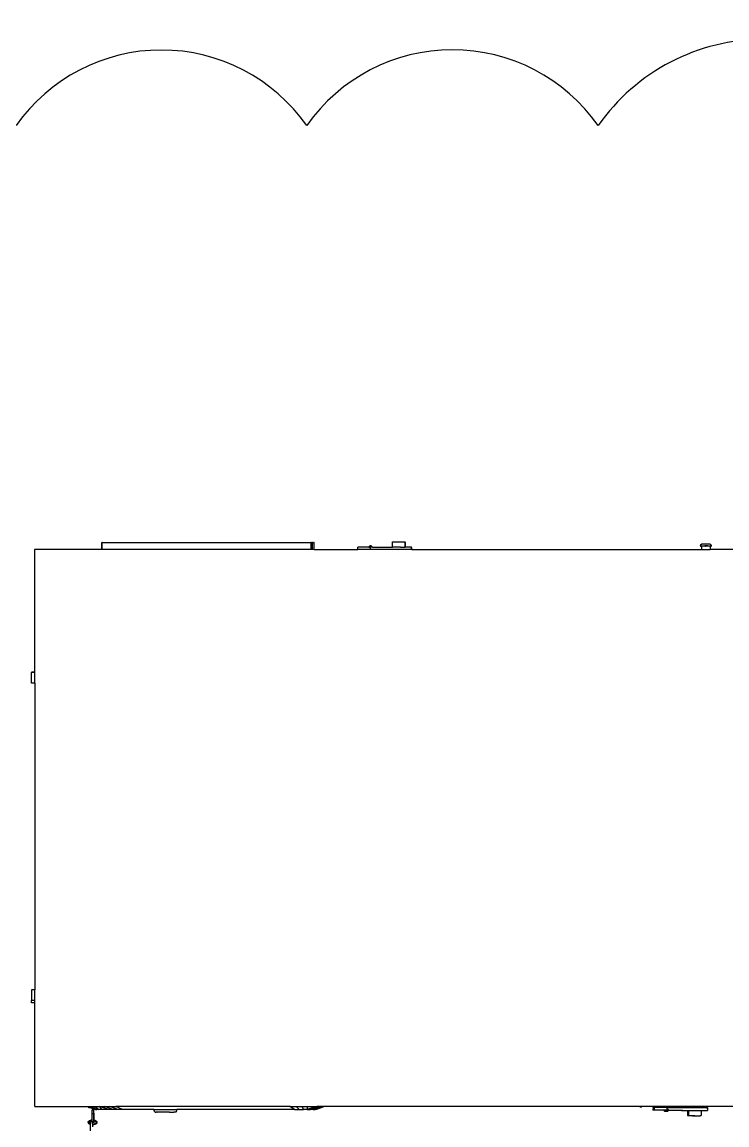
# Model space of a CAD drawing. Header units: inches. Extents: x 0.9 to 36.3, y 0.7 to 23.3.
# Drawn here: x 30.245 to 30.707, y 8.489 to 9.212 of the extents above; entities that cross this region are included whole.
import ezdxf

# ---------------------------------------------------------------- set-up
doc = ezdxf.new("R2010")
doc.units = ezdxf.units.IN
doc.layers.add('Clouds', color=250, linetype='Continuous')
doc.layers.add('Edges', color=7, linetype='Continuous')
doc.layers.add('DG set', color=18, linetype='Continuous', lineweight=15)

# ---------------------------------------------------------------- blocks, each defined once
blk = doc.blocks.new('Diesel Generator pl')
at = {"layer": 'Edges'}
for p, q in [((1.8041, 2.016), (1.8032, 2.016)), ((1.8032, 2.016), (1.8041, 2.016)), ((1.8041, 1.6606), (1.8041, 2.016)), ((1.9986, 2.016), (1.8041, 2.016)), ((1.9986, 2.016), (1.9986, 2.0362)), ((1.9995, 2.0362), (1.9986, 2.0362)), ((1.9995, 2.016), (1.9986, 2.016)), ((1.9995, 2.0362), (2.6038, 2.0363)), ((1.9995, 2.016), (1.9995, 2.0362)), ((2.6038, 2.016), (1.9995, 2.016)), ((2.6038, 2.0363), (2.6038, 2.016)), ((2.6048, 2.0363), (2.6038, 2.0363)), ((2.6048, 2.016), (2.6038, 2.016)), ((2.6048, 2.036), (2.6048, 2.0363)), ((2.6048, 2.036), (2.6072, 2.036)), ((2.6048, 2.016), (2.6048, 2.036)), ((2.6072, 2.016), (2.6048, 2.016)), ((2.6072, 2.036), (2.6072, 2.016)), ((2.6081, 2.036), (2.6072, 2.036)), ((2.6081, 2.016), (2.6072, 2.016)), ((2.6081, 2.036), (2.6123, 2.036)), ((2.6081, 2.016), (2.6081, 2.036)), ((2.6123, 2.016), (2.6081, 2.016)), ((2.6123, 2.036), (2.6123, 2.016)), ((2.6132, 2.036), (2.6123, 2.036)), ((2.6132, 2.016), (2.6123, 2.016)), ((2.6132, 2.016), (2.6132, 2.036)), ((2.6132, 2.016), (2.7402, 2.016)), ((2.7402, 2.016), (2.7397, 2.0225)), ((2.772, 2.0225), (2.7397, 2.0225)), ((2.7765, 2.016), (2.7402, 2.016)), ((2.7721, 2.0235), (2.772, 2.0225)), ((2.772, 2.0225), (2.7765, 2.0225)), ((2.7726, 2.0244), (2.7721, 2.0235)), ((2.7733, 2.0252), (2.7726, 2.0244)), ((2.7743, 2.0258), (2.7733, 2.0252)), ((2.7754, 2.0262), (2.7743, 2.0258)), ((2.7766, 2.0263), (2.7754, 2.0262)), ((2.7766, 2.0225), (2.7765, 2.0225)), ((2.7765, 2.0186), (2.7765, 2.0225)), ((2.7765, 2.0186), (2.7766, 2.0186)), ((2.7765, 2.0178), (2.7765, 2.0186)), ((2.7765, 2.0178), (2.7766, 2.0178)), ((2.7765, 2.016), (2.7765, 2.0178)), ((2.7766, 2.016), (2.7765, 2.016)), ((2.7767, 2.0263), (2.7766, 2.0263)), ((2.7766, 2.0263), (2.7766, 2.0263)), ((2.7766, 2.0186), (2.7766, 2.0225)), ((2.7812, 2.0225), (2.7766, 2.0225)), ((2.7766, 2.0178), (2.7766, 2.0186)), ((2.7766, 2.016), (2.7766, 2.0178)), ((2.8949, 2.016), (2.7766, 2.016)), ((2.7777, 2.0262), (2.7767, 2.0263)), ((2.7779, 2.0262), (2.7777, 2.0262)), ((2.7789, 2.0258), (2.7779, 2.0262)), ((2.7798, 2.0252), (2.7789, 2.0258)), ((2.779, 2.0258), (2.7789, 2.0258)), ((2.7799, 2.0252), (2.779, 2.0258)), ((2.7805, 2.0244), (2.7798, 2.0252)), ((2.7807, 2.0244), (2.7799, 2.0252)), ((2.781, 2.0235), (2.7805, 2.0244)), ((2.7807, 2.0244), (2.7806, 2.0244)), ((2.7807, 2.0243), (2.7807, 2.0244)), ((2.7808, 2.0242), (2.7807, 2.0243)), ((2.7811, 2.0235), (2.7807, 2.0243)), ((2.7816, 2.0234), (2.7808, 2.0242)), ((2.7812, 2.0225), (2.781, 2.0235)), ((2.7813, 2.0225), (2.7811, 2.0235)), ((2.7813, 2.0225), (2.7812, 2.0225)), ((2.782, 2.0225), (2.7813, 2.0225)), ((2.782, 2.0225), (2.7816, 2.0234)), ((2.782, 2.0225), (2.782, 2.0225)), ((2.782, 2.0225), (2.8403, 2.0225)), ((2.8403, 2.0225), (2.8403, 2.0379)), ((2.8403, 2.0379), (2.8771, 2.0379)), ((2.8632, 2.0225), (2.8403, 2.0225)), ((2.8635, 2.0225), (2.8771, 2.0225)), ((2.8771, 2.0369), (2.8771, 2.0379)), ((2.8771, 2.0225), (2.8771, 2.0369)), ((2.8771, 2.0369), (2.8781, 2.0369)), ((2.8781, 2.0225), (2.8771, 2.0225)), ((2.8781, 2.0225), (2.8781, 2.0369)), ((2.8949, 2.0225), (2.8781, 2.0225)), ((2.8949, 2.0225), (2.8949, 2.0225)), ((2.8949, 2.0215), (2.8949, 2.0225)), ((2.8949, 2.0215), (2.8949, 2.0225)), ((2.8959, 2.0215), (2.8949, 2.0215)), ((2.8949, 2.0215), (2.8949, 2.0215)), ((2.8949, 2.016), (2.8949, 2.0215)), ((2.8949, 2.016), (2.8949, 2.0215)), ((2.8959, 2.016), (2.8949, 2.016)), ((2.8949, 2.016), (2.8949, 2.016)), ((2.8959, 2.016), (2.8959, 2.0215)), ((2.8959, 2.016), (3.7353, 2.016)), ((3.7316, 2.0272), (3.7315, 2.0269)), ((3.7315, 2.0269), (3.7316, 2.0265)), ((3.7317, 2.0276), (3.7316, 2.0272)), ((3.7316, 2.0265), (3.7317, 2.0262)), ((3.732, 2.0279), (3.7317, 2.0276)), ((3.7317, 2.0262), (3.732, 2.0259)), ((3.7323, 2.0281), (3.732, 2.0279)), ((3.732, 2.0259), (3.7323, 2.0257)), ((3.7358, 2.031), (3.7323, 2.0281)), ((3.7323, 2.0257), (3.7327, 2.0256)), ((3.7327, 2.0256), (3.7331, 2.0255)), ((3.7353, 2.0255), (3.7331, 2.0255)), ((3.7353, 2.0255), (3.7353, 2.016)), ((3.7458, 2.0255), (3.7353, 2.0255)), ((3.7353, 2.016), (3.7603, 2.016)), ((3.7597, 2.031), (3.7358, 2.031)), ((3.7458, 2.0281), (3.7458, 2.0276)), ((3.7458, 2.0272), (3.7458, 2.0262)), ((3.7458, 2.0259), (3.7458, 2.0255)), ((3.7458, 2.0255), (3.7468, 2.0255)), ((3.7468, 2.0281), (3.7468, 2.0276)), ((3.7468, 2.0272), (3.7468, 2.0262)), ((3.7468, 2.0259), (3.7468, 2.0255)), ((3.7479, 2.0255), (3.7468, 2.0255)), ((3.7479, 2.0281), (3.7479, 2.0276)), ((3.7479, 2.0272), (3.7479, 2.0262)), ((3.7479, 2.0259), (3.7479, 2.0255)), ((3.7501, 2.0255), (3.7479, 2.0255)), ((3.7501, 2.0281), (3.7501, 2.0276)), ((3.7501, 2.0272), (3.7501, 2.0262)), ((3.7501, 2.0259), (3.7501, 2.0255)), ((3.7603, 2.0255), (3.7501, 2.0255)), ((3.7633, 2.0281), (3.7597, 2.031)), ((3.7603, 2.0255), (3.7603, 2.016)), ((3.7625, 2.0255), (3.7603, 2.0255)), ((6.2017, 2.016), (3.7603, 2.016)), ((3.7625, 2.0255), (3.7629, 2.0256)), ((3.7629, 2.0256), (3.7633, 2.0257)), ((3.7636, 2.0279), (3.7633, 2.0281)), ((3.7633, 2.0257), (3.7636, 2.0259)), ((3.7639, 2.0276), (3.7636, 2.0279)), ((3.7636, 2.0259), (3.7639, 2.0262)), ((3.764, 2.0272), (3.7639, 2.0276)), ((3.7639, 2.0262), (3.764, 2.0265)), ((3.7641, 2.0269), (3.764, 2.0272)), ((3.764, 2.0265), (3.7641, 2.0269)), ((1.8041, 1.6606), (1.7949, 1.6606)), ((1.7949, 1.6606), (1.7949, 1.6592)), ((1.8041, 1.6592), (1.7949, 1.6592)), ((1.7949, 1.6284), (1.7949, 1.6592)), ((1.8041, 1.6592), (1.8041, 1.6606)), ((1.8041, 1.6284), (1.8041, 1.6592)), ((1.8041, 1.6284), (1.7949, 1.6284)), ((1.8041, 1.6284), (1.8041, 0.74)), ((1.8041, 0.74), (1.7949, 0.74)), ((1.7949, 0.74), (1.7949, 0.7092)), ((1.8041, 0.7092), (1.8041, 0.74)), ((1.8041, 0.7092), (1.7949, 0.7092)), ((1.7949, 0.7023), (1.7949, 0.7092)), ((1.8041, 0.7023), (1.8041, 0.7092)), ((1.8041, 0.7023), (1.7949, 0.7023)), ((1.8041, 0.4022), (1.8041, 0.7023)), ((1.8041, 0.4022), (1.957, 0.4022)), ((1.957, 0.4022), (1.9574, 0.4022)), ((1.957, 0.4022), (1.9588, 0.4016)), ((1.9574, 0.4022), (1.962, 0.4022)), ((1.9574, 0.4022), (1.9588, 0.4017)), ((1.9588, 0.4016), (1.9587, 0.4013)), ((1.9587, 0.4013), (1.9588, 0.401)), ((1.9588, 0.4017), (1.9588, 0.4016)), ((1.9588, 0.4017), (1.9622, 0.4004)), ((1.9588, 0.4016), (1.9619, 0.4004)), ((1.9588, 0.401), (1.9589, 0.4008)), ((1.9589, 0.4008), (1.9591, 0.4005)), ((1.9591, 0.4005), (1.9594, 0.4004)), ((1.9594, 0.4004), (1.9621, 0.3981)), ((1.9594, 0.4004), (1.9619, 0.4004)), ((1.9622, 0.4004), (1.9619, 0.4004)), ((1.9619, 0.4004), (1.9619, 0.4004)), ((1.9619, 0.4004), (1.967, 0.3985)), ((1.962, 0.4022), (1.9805, 0.3936)), ((1.962, 0.4022), (1.9693, 0.4022)), ((1.9681, 0.3981), (1.9621, 0.3981)), ((1.9622, 0.4004), (1.967, 0.3985)), ((1.967, 0.3985), (1.9665, 0.3985)), ((1.9672, 0.3985), (1.967, 0.3985)), ((1.9672, 0.3985), (1.9681, 0.3981)), ((1.9681, 0.3981), (1.9682, 0.3981)), ((1.9682, 0.3981), (1.9712, 0.397)), ((1.9712, 0.3922), (1.9691, 0.3922)), ((1.9691, 0.3922), (1.9691, 0.3812)), ((1.9693, 0.4022), (1.9841, 0.3936)), ((1.9693, 0.4022), (1.9793, 0.4022)), ((1.9712, 0.397), (1.9728, 0.3964)), ((1.9712, 0.397), (1.9712, 0.3922)), ((1.9728, 0.3922), (1.9712, 0.3922)), ((1.9728, 0.3964), (1.9802, 0.3936)), ((1.9728, 0.3964), (1.9728, 0.3922)), ((1.9749, 0.3922), (1.9728, 0.3922)), ((1.9749, 0.3812), (1.9749, 0.3922)), ((1.9749, 0.3631), (1.9749, 0.3918)), ((1.9749, 0.3832), (1.9749, 0.3918)), ((1.9749, 0.3832), (1.9749, 0.3918)), ((1.9749, 0.3631), (1.9749, 0.3918)), ((1.9793, 0.4022), (1.9898, 0.3936)), ((1.9793, 0.4022), (1.9915, 0.4022)), ((1.9802, 0.3936), (1.9805, 0.3936)), ((1.9805, 0.3936), (1.9841, 0.3936)), ((1.9898, 0.3936), (1.9841, 0.3936)), ((1.9976, 0.3936), (1.9898, 0.3936)), ((1.9915, 0.4022), (1.9976, 0.3936)), ((2.0183, 0.3936), (1.9915, 0.4022)), ((1.9915, 0.4022), (2.0059, 0.4022)), ((2.0183, 0.3936), (1.9976, 0.3936)), ((2.0309, 0.3936), (2.0059, 0.4022)), ((2.0059, 0.4022), (2.0219, 0.4022)), ((2.0309, 0.3936), (2.0183, 0.3936)), ((2.0444, 0.3936), (2.0219, 0.4022)), ((2.0219, 0.4022), (2.0393, 0.4022)), ((2.0444, 0.3936), (2.0309, 0.3936)), ((2.0587, 0.3936), (2.0393, 0.4022)), ((2.543, 0.4022), (2.0393, 0.4022)), ((2.0587, 0.3936), (2.0444, 0.3936)), ((2.1501, 0.3936), (2.0587, 0.3936)), ((2.1495, 0.3921), (2.1494, 0.3915)), ((2.1494, 0.3915), (2.1494, 0.3908)), ((2.1494, 0.3908), (2.1495, 0.3902)), ((2.1496, 0.3927), (2.1495, 0.3921)), ((2.1495, 0.3902), (2.1496, 0.3896)), ((2.1499, 0.3932), (2.1496, 0.3927)), ((2.1496, 0.3896), (2.1499, 0.3891)), ((2.1501, 0.3936), (2.1499, 0.3932)), ((2.1499, 0.3891), (2.1502, 0.3885)), ((2.1501, 0.3936), (2.2152, 0.3936)), ((2.1502, 0.3885), (2.1506, 0.388)), ((2.1506, 0.388), (2.151, 0.3876)), ((2.151, 0.3876), (2.1516, 0.3872)), ((2.1516, 0.3872), (2.1521, 0.3869)), ((2.1521, 0.3869), (2.1528, 0.3866)), ((2.1528, 0.3866), (2.1534, 0.3864)), ((2.1534, 0.3864), (2.1541, 0.3863)), ((2.1542, 0.3863), (2.1541, 0.3863)), ((2.1542, 0.3863), (2.1549, 0.3863)), ((2.1551, 0.3863), (2.1549, 0.3863)), ((2.1554, 0.3863), (2.1551, 0.3863)), ((2.1557, 0.3863), (2.1554, 0.3863)), ((2.1562, 0.3862), (2.1557, 0.3863)), ((2.1568, 0.3862), (2.1562, 0.3862)), ((2.1575, 0.3862), (2.1568, 0.3862)), ((2.1575, 0.3862), (2.1592, 0.3862)), ((2.165, 0.3862), (2.1592, 0.3862)), ((2.1741, 0.3862), (2.165, 0.3862)), ((2.1827, 0.3862), (2.1741, 0.3862)), ((2.1946, 0.3862), (2.1827, 0.3862)), ((2.1946, 0.3862), (2.2018, 0.3862)), ((2.2018, 0.3862), (2.2041, 0.3862)), ((2.2041, 0.3862), (2.2071, 0.3863)), ((2.2079, 0.3863), (2.2071, 0.3863)), ((2.2086, 0.3863), (2.2079, 0.3863)), ((2.2091, 0.3863), (2.2086, 0.3863)), ((2.2096, 0.3863), (2.2091, 0.3863)), ((2.21, 0.3863), (2.2096, 0.3863)), ((2.2103, 0.3863), (2.21, 0.3863)), ((2.2104, 0.3863), (2.2103, 0.3863)), ((2.211, 0.3863), (2.2104, 0.3863)), ((2.2111, 0.3864), (2.211, 0.3863)), ((2.2112, 0.3864), (2.2111, 0.3864)), ((2.2118, 0.3865), (2.2112, 0.3864)), ((2.2119, 0.3865), (2.2118, 0.3865)), ((2.2119, 0.3865), (2.2125, 0.3867)), ((2.2125, 0.3867), (2.2132, 0.3869)), ((2.2132, 0.3869), (2.2138, 0.3873)), ((2.2138, 0.3873), (2.2143, 0.3876)), ((2.2143, 0.3876), (2.2148, 0.3881)), ((2.2148, 0.3881), (2.2151, 0.3886)), ((2.2151, 0.3886), (2.2155, 0.3891)), ((2.2154, 0.3933), (2.2152, 0.3936)), ((2.5562, 0.3936), (2.2152, 0.3936)), ((2.2157, 0.3927), (2.2154, 0.3933)), ((2.2155, 0.3891), (2.2157, 0.3897)), ((2.2158, 0.3921), (2.2157, 0.3927)), ((2.2157, 0.3897), (2.2158, 0.3902)), ((2.2159, 0.3915), (2.2158, 0.3921)), ((2.2158, 0.3902), (2.2159, 0.3908)), ((2.2159, 0.3908), (2.2159, 0.3915)), ((2.5562, 0.3936), (2.543, 0.4022)), ((2.543, 0.4022), (2.5613, 0.4022)), ((2.5562, 0.3936), (2.5697, 0.3936)), ((2.5613, 0.4022), (2.5787, 0.4022)), ((2.5697, 0.3936), (2.5613, 0.4022)), ((2.5697, 0.3936), (2.5823, 0.3936)), ((2.5823, 0.3936), (2.5787, 0.4022)), ((2.5787, 0.4022), (2.5948, 0.4022)), ((2.5935, 0.3936), (2.5823, 0.3936)), ((2.6214, 0.4022), (2.5935, 0.3936)), ((2.5935, 0.3936), (2.5948, 0.4022)), ((2.5935, 0.3936), (2.6031, 0.3936)), ((2.5948, 0.4022), (2.6214, 0.4022)), ((2.6313, 0.4022), (2.6031, 0.3936)), ((2.6108, 0.3936), (2.6031, 0.3936)), ((2.6386, 0.4022), (2.6108, 0.3936)), ((2.6108, 0.3936), (2.6165, 0.3936)), ((2.6432, 0.4022), (2.6165, 0.3936)), ((2.6205, 0.3936), (2.6165, 0.3936)), ((2.6437, 0.4022), (2.6205, 0.3936)), ((2.6205, 0.3937), (2.6205, 0.3937)), ((2.6313, 0.4022), (2.6214, 0.4022)), ((2.6386, 0.4022), (2.6313, 0.4022)), ((2.6432, 0.4022), (2.6386, 0.4022)), ((2.6437, 0.4022), (2.6432, 0.4022)), ((4.3419, 0.4022), (2.6437, 0.4022)), ((3.5587, 0.3997), (3.5587, 0.4022)), ((3.5614, 0.3998), (3.5614, 0.4022)), ((3.5946, 0.4003), (3.594, 0.3926)), ((3.5949, 0.3915), (3.594, 0.3926)), ((3.5946, 0.4003), (3.5973, 0.4003)), ((3.5955, 0.3992), (3.5946, 0.4003)), ((3.5955, 0.3992), (3.5949, 0.3915)), ((3.6265, 0.3913), (3.5949, 0.3915)), ((3.5972, 0.3992), (3.5955, 0.3992)), ((3.5972, 0.3992), (3.5967, 0.3927)), ((3.5976, 0.3916), (3.5967, 0.3927)), ((3.5973, 0.4003), (3.5972, 0.3992)), ((3.5973, 0.4004), (3.6335, 0.4002)), ((3.5982, 0.3993), (3.5973, 0.4004)), ((3.5973, 0.4004), (3.5973, 0.4003)), ((3.5982, 0.3993), (3.5976, 0.3916)), ((3.6292, 0.3914), (3.5976, 0.3916)), ((3.6335, 0.3991), (3.5982, 0.3993)), ((3.6266, 0.3912), (3.6265, 0.3913)), ((3.6269, 0.3913), (3.6265, 0.3913)), ((3.627, 0.3902), (3.6266, 0.3912)), ((3.627, 0.3906), (3.6269, 0.3913)), ((3.6292, 0.3913), (3.6269, 0.3913)), ((3.6274, 0.3898), (3.627, 0.3906)), ((3.6274, 0.3898), (3.627, 0.3902)), ((3.6275, 0.3897), (3.6274, 0.3898)), ((3.6282, 0.3888), (3.6275, 0.3897)), ((3.6292, 0.3882), (3.6282, 0.3888)), ((3.6292, 0.3913), (3.6292, 0.3914)), ((3.6296, 0.3914), (3.6292, 0.3914)), ((3.6297, 0.3903), (3.6292, 0.3913)), ((3.6292, 0.3913), (3.6292, 0.3913)), ((3.6296, 0.3913), (3.6292, 0.3913)), ((3.6303, 0.3878), (3.6292, 0.3882)), ((3.6296, 0.3913), (3.6296, 0.3914)), ((3.6344, 0.3914), (3.6296, 0.3914)), ((3.6297, 0.3907), (3.6296, 0.3913)), ((3.6301, 0.3899), (3.6297, 0.3907)), ((3.6301, 0.3899), (3.6297, 0.3903)), ((3.6302, 0.3897), (3.6301, 0.3899)), ((3.6309, 0.3889), (3.6302, 0.3897)), ((3.6315, 0.3877), (3.6303, 0.3878)), ((3.6318, 0.3883), (3.6309, 0.3889)), ((3.6327, 0.3878), (3.6315, 0.3877)), ((3.633, 0.3879), (3.6318, 0.3883)), ((3.633, 0.3879), (3.6327, 0.3878)), ((3.6341, 0.3878), (3.633, 0.3879)), ((3.6335, 0.4002), (3.6335, 0.3991)), ((3.6337, 0.3999), (3.6335, 0.4002)), ((3.6337, 0.3991), (3.6335, 0.3991)), ((3.6797, 0.3997), (3.6337, 0.3999)), ((3.6337, 0.3999), (3.6337, 0.3991)), ((3.6342, 0.3991), (3.6337, 0.3991)), ((3.6353, 0.3879), (3.6341, 0.3878)), ((3.6342, 0.3993), (3.6342, 0.3991)), ((3.6342, 0.3993), (3.6802, 0.3991)), ((3.6344, 0.3991), (3.6342, 0.3993)), ((3.6344, 0.3991), (3.6342, 0.3991)), ((3.6344, 0.3991), (3.6344, 0.3955)), ((3.6344, 0.3955), (3.6354, 0.3953)), ((3.6344, 0.3955), (3.6344, 0.3916)), ((3.6344, 0.3916), (3.6388, 0.3916)), ((3.6344, 0.3916), (3.6344, 0.3914)), ((3.6364, 0.3883), (3.6353, 0.3879)), ((3.6354, 0.3953), (3.6365, 0.3949)), ((3.6374, 0.3889), (3.6364, 0.3883)), ((3.6365, 0.3949), (3.6374, 0.3943)), ((3.6374, 0.3943), (3.6382, 0.3935)), ((3.6381, 0.3897), (3.6374, 0.3889)), ((3.6386, 0.3906), (3.6381, 0.3897)), ((3.6382, 0.3935), (3.6386, 0.3926)), ((3.6386, 0.3926), (3.6388, 0.3916)), ((3.6388, 0.3915), (3.6386, 0.3906)), ((3.6388, 0.3916), (3.6802, 0.3914)), ((3.6388, 0.3916), (3.6388, 0.3915)), ((3.6388, 0.3915), (3.6775, 0.3913)), ((3.6775, 0.3913), (3.6949, 0.3912)), ((3.7521, 0.3991), (3.6797, 0.3997)), ((3.7495, 0.399), (3.6797, 0.3996)), ((3.6802, 0.3991), (3.7495, 0.3988)), ((3.6802, 0.3914), (3.6976, 0.3913)), ((3.6949, 0.3912), (3.6948, 0.3761)), ((3.6949, 0.3912), (3.6976, 0.3912)), ((3.6976, 0.3912), (3.6975, 0.3762)), ((3.6976, 0.3913), (3.6976, 0.3912)), ((3.6976, 0.3913), (3.7344, 0.3911)), ((3.7344, 0.3911), (3.7343, 0.3759)), ((3.7344, 0.3911), (3.7496, 0.391)), ((3.7344, 0.3911), (3.7344, 0.3911)), ((3.7344, 0.3911), (3.7496, 0.3911)), ((3.7496, 0.3988), (3.7495, 0.399)), ((3.7495, 0.399), (3.7495, 0.3988)), ((3.7495, 0.3988), (3.7496, 0.3988)), ((3.7496, 0.3988), (3.7521, 0.3988)), ((3.7496, 0.3911), (3.7496, 0.391)), ((3.7496, 0.3911), (3.7523, 0.3911)), ((3.7524, 0.3988), (3.7521, 0.3991)), ((3.7521, 0.3991), (3.7521, 0.3988)), ((3.7521, 0.3988), (3.7524, 0.3988)), ((3.7524, 0.3988), (3.7523, 0.3911)), ((1.9588, 0.3568), (1.9592, 0.3586)), ((1.9588, 0.3566), (1.9588, 0.3568)), ((1.9588, 0.3564), (1.9588, 0.3566)), ((1.9588, 0.3564), (1.9592, 0.3546)), ((1.9592, 0.3586), (1.9594, 0.3587)), ((1.9594, 0.3544), (1.9592, 0.3546)), ((1.9594, 0.3587), (1.9606, 0.3604)), ((1.9606, 0.3527), (1.9594, 0.3544)), ((1.9606, 0.3604), (1.9626, 0.3619)), ((1.9626, 0.3513), (1.9606, 0.3527)), ((1.9611, 0.3566), (1.9614, 0.3579)), ((1.9611, 0.3568), (1.9611, 0.3566)), ((1.9611, 0.3566), (1.9611, 0.3564)), ((1.9614, 0.3553), (1.9611, 0.3566)), ((1.9614, 0.3579), (1.9613, 0.3577)), ((1.9613, 0.3554), (1.9614, 0.3553)), ((1.9614, 0.3579), (1.9624, 0.3591)), ((1.9624, 0.354), (1.9614, 0.3553)), ((1.9624, 0.3591), (1.9639, 0.3603)), ((1.9639, 0.3529), (1.9624, 0.354)), ((1.9626, 0.3619), (1.9628, 0.3619)), ((1.9628, 0.3619), (1.9654, 0.363)), ((1.964, 0.3603), (1.9639, 0.3603)), ((1.9639, 0.3529), (1.964, 0.3529)), ((1.9641, 0.3603), (1.964, 0.3603)), ((1.964, 0.3529), (1.9641, 0.3528)), ((1.9641, 0.3603), (1.9662, 0.3612)), ((1.9658, 0.3521), (1.9641, 0.3528)), ((1.9654, 0.363), (1.9684, 0.3637)), ((1.9716, 0.3579), (1.9658, 0.3579)), ((1.9658, 0.3521), (1.9658, 0.3579)), ((1.9658, 0.3501), (1.9658, 0.3521)), ((1.9662, 0.3612), (1.9688, 0.3618)), ((1.9684, 0.3637), (1.9691, 0.3638)), ((1.9688, 0.3618), (1.9691, 0.3618)), ((1.9749, 0.3812), (1.9691, 0.3812)), ((1.9691, 0.3812), (1.9691, 0.3638)), ((1.9691, 0.3638), (1.9691, 0.3618)), ((1.9691, 0.3618), (1.9691, 0.3585)), ((1.9749, 0.3585), (1.9691, 0.3585)), ((1.9716, 0.3512), (1.9716, 0.3579)), ((1.9744, 0.3514), (1.9716, 0.3512)), ((1.9771, 0.352), (1.9744, 0.3514)), ((1.9749, 0.3832), (1.9749, 0.3775)), ((1.9749, 0.3832), (1.9749, 0.3775)), ((1.9749, 0.3812), (1.9749, 0.3801)), ((1.9749, 0.3801), (1.9749, 0.3801)), ((1.9749, 0.3799), (1.9749, 0.3801)), ((1.9749, 0.3798), (1.9749, 0.3799)), ((1.9749, 0.3798), (1.9749, 0.3794)), ((1.9749, 0.3794), (1.9749, 0.3792)), ((1.9749, 0.3787), (1.9749, 0.3792)), ((1.9749, 0.3785), (1.9749, 0.3787)), ((1.9749, 0.3785), (1.9749, 0.3779)), ((1.9749, 0.3779), (1.9749, 0.3776)), ((1.9749, 0.3776), (1.9749, 0.3769)), ((1.9749, 0.3775), (1.9749, 0.3694)), ((1.9749, 0.3775), (1.9749, 0.3694)), ((1.9749, 0.3769), (1.9749, 0.3766)), ((1.9749, 0.3766), (1.9749, 0.3759)), ((1.9749, 0.3759), (1.9749, 0.3756)), ((1.9749, 0.3749), (1.9749, 0.3756)), ((1.9749, 0.3746), (1.9749, 0.3749)), ((1.9749, 0.3746), (1.9749, 0.374)), ((1.9749, 0.374), (1.9749, 0.3738)), ((1.9749, 0.3738), (1.9749, 0.3733)), ((1.9749, 0.3733), (1.9749, 0.3731)), ((1.9749, 0.3731), (1.9749, 0.3731)), ((1.9749, 0.373), (1.9749, 0.3731)), ((1.9749, 0.3731), (1.9749, 0.373)), ((1.9749, 0.373), (1.9749, 0.3727)), ((1.9749, 0.3727), (1.9749, 0.3727)), ((1.9749, 0.3724), (1.9749, 0.3727)), ((1.9749, 0.3724), (1.9749, 0.3724)), ((1.9749, 0.3637), (1.9749, 0.3724)), ((1.9749, 0.3694), (1.9749, 0.3691)), ((1.9749, 0.3694), (1.9749, 0.3691)), ((1.9749, 0.3691), (1.9749, 0.3635)), ((1.9749, 0.3691), (1.9749, 0.3635)), ((1.9749, 0.3637), (1.9779, 0.363)), ((1.9749, 0.3633), (1.9749, 0.3637)), ((1.9749, 0.3635), (1.9749, 0.3631)), ((1.9749, 0.3635), (1.9749, 0.3631)), ((1.9749, 0.3633), (1.9749, 0.3624)), ((1.9749, 0.3617), (1.9749, 0.3624)), ((1.9749, 0.3548), (1.9749, 0.3624)), ((1.9749, 0.3624), (1.9749, 0.3548)), ((1.9749, 0.3548), (1.9749, 0.3624)), ((1.9749, 0.3624), (1.9749, 0.3548)), ((1.9749, 0.3617), (1.9771, 0.3612)), ((1.9749, 0.3607), (1.9749, 0.3617)), ((1.9749, 0.3607), (1.9749, 0.3585)), ((1.9771, 0.3612), (1.9792, 0.3603)), ((1.9792, 0.3528), (1.9771, 0.352)), ((1.9779, 0.363), (1.9805, 0.3619)), ((1.9792, 0.3603), (1.9793, 0.3603)), ((1.9793, 0.3529), (1.9792, 0.3528)), ((1.9793, 0.3603), (1.9793, 0.3603)), ((1.9793, 0.3603), (1.9809, 0.3591)), ((1.9809, 0.354), (1.9793, 0.3529)), ((1.9793, 0.3529), (1.9793, 0.3529)), ((1.9806, 0.3619), (1.9805, 0.3619)), ((1.9806, 0.3619), (1.9826, 0.3604)), ((1.9826, 0.3527), (1.9806, 0.3513)), ((1.9809, 0.3591), (1.9818, 0.3579)), ((1.9818, 0.3553), (1.9809, 0.354)), ((1.9818, 0.3579), (1.9819, 0.3577)), ((1.9818, 0.3579), (1.9821, 0.3566)), ((1.9821, 0.3566), (1.9818, 0.3553)), ((1.9819, 0.3554), (1.9818, 0.3553)), ((1.9822, 0.3568), (1.9821, 0.3566)), ((1.9821, 0.3566), (1.9822, 0.3564)), ((1.9826, 0.3604), (1.9839, 0.3587)), ((1.9839, 0.3544), (1.9826, 0.3527)), ((1.984, 0.3586), (1.9839, 0.3587)), ((1.9839, 0.3544), (1.984, 0.3546)), ((1.984, 0.3586), (1.9844, 0.3568)), ((1.984, 0.3546), (1.9844, 0.3564)), ((1.9845, 0.3566), (1.9844, 0.3568)), ((1.9844, 0.3564), (1.9845, 0.3566)), ((3.6948, 0.3761), (3.6955, 0.376)), ((3.6955, 0.376), (3.6974, 0.376)), ((3.6974, 0.376), (3.7003, 0.3759)), ((3.6975, 0.3762), (3.6981, 0.3761)), ((3.6981, 0.3761), (3.7, 0.3761)), ((3.7, 0.3761), (3.703, 0.376)), ((3.7003, 0.3759), (3.7041, 0.3759)), ((3.703, 0.376), (3.7068, 0.3759)), ((3.7041, 0.3759), (3.7086, 0.3758)), ((3.7068, 0.3759), (3.7113, 0.3759)), ((3.7086, 0.3758), (3.7134, 0.3758)), ((3.7113, 0.3759), (3.716, 0.3759)), ((3.7134, 0.3758), (3.7181, 0.3758)), ((3.716, 0.3759), (3.7208, 0.3758)), ((3.7181, 0.3758), (3.7225, 0.3758)), ((3.7208, 0.3758), (3.7252, 0.3758)), ((3.7225, 0.3758), (3.7263, 0.3758)), ((3.7252, 0.3758), (3.729, 0.3758)), ((3.7263, 0.3758), (3.7292, 0.3758)), ((3.729, 0.3758), (3.731, 0.3758)), ((3.7292, 0.3758), (3.731, 0.3758)), ((3.731, 0.3758), (3.7314, 0.3759)), ((3.7314, 0.3759), (3.7319, 0.3759)), ((3.7319, 0.3759), (3.7337, 0.3759)), ((3.7337, 0.3759), (3.7343, 0.3759)), ((1.9628, 0.3512), (1.9626, 0.3513)), ((1.9654, 0.3501), (1.9628, 0.3512)), ((1.9658, 0.3501), (1.9654, 0.3501)), ((1.9658, 0.3208), (1.9658, 0.3501)), ((1.9716, 0.3512), (1.9716, 0.3492)), ((1.9749, 0.3495), (1.9716, 0.3492)), ((1.9716, 0.3492), (1.9716, 0.3435)), ((1.9779, 0.3501), (1.9749, 0.3495)), ((1.9805, 0.3512), (1.9779, 0.3501)), ((1.9805, 0.3512), (1.9806, 0.3513))]:
    blk.add_line(p, q, dxfattribs=at)

msp = doc.modelspace()

# ---------------------------------------------------------------- linework, layer by layer
at = {"layer": 'Clouds', "linetype": 'Continuous'}
msp.add_lwpolyline([(31.45554, 9.14435, 0.520567), (31.26342, 9.14435, 0.520567), (31.00261, 9.14435, 0.520567), (30.84042, 9.14435, 0.520567), (30.62249, 9.14435, 0.520567), (30.43142, 9.14435, 0.520567), (30.24084, 9.14435, 0.520567), (30.06372, 9.14435, 0.520567), (30.0758, 8.97366, 0.520567), (30.08862, 8.79245, 0.520567), (30.10052, 8.62432, 0.520567), (30.1192, 8.36046, 0.520567), (30.18693, 8.21467, 0.520567), (30.36871, 8.21467, 0.520567), (30.53437, 8.21467, 0.520567), (30.74569, 8.21467, 0.520567), (30.96979, 8.21467, 0.520567), (31.14805, 8.21467, 0.520567), (31.29409, 8.21467, 0.520567)], format="xyb", dxfattribs=at)

# ---------------------------------------------------------------- block references
at = {"layer": 'DG set', "xscale": 0.2264521623337326, "yscale": 0.2264521623337326, "zscale": 0.2264521623337326}
msp.add_blockref('Diesel Generator pl', (29.84449, 8.40988), dxfattribs=at)

doc.saveas('drawing.dxf')
